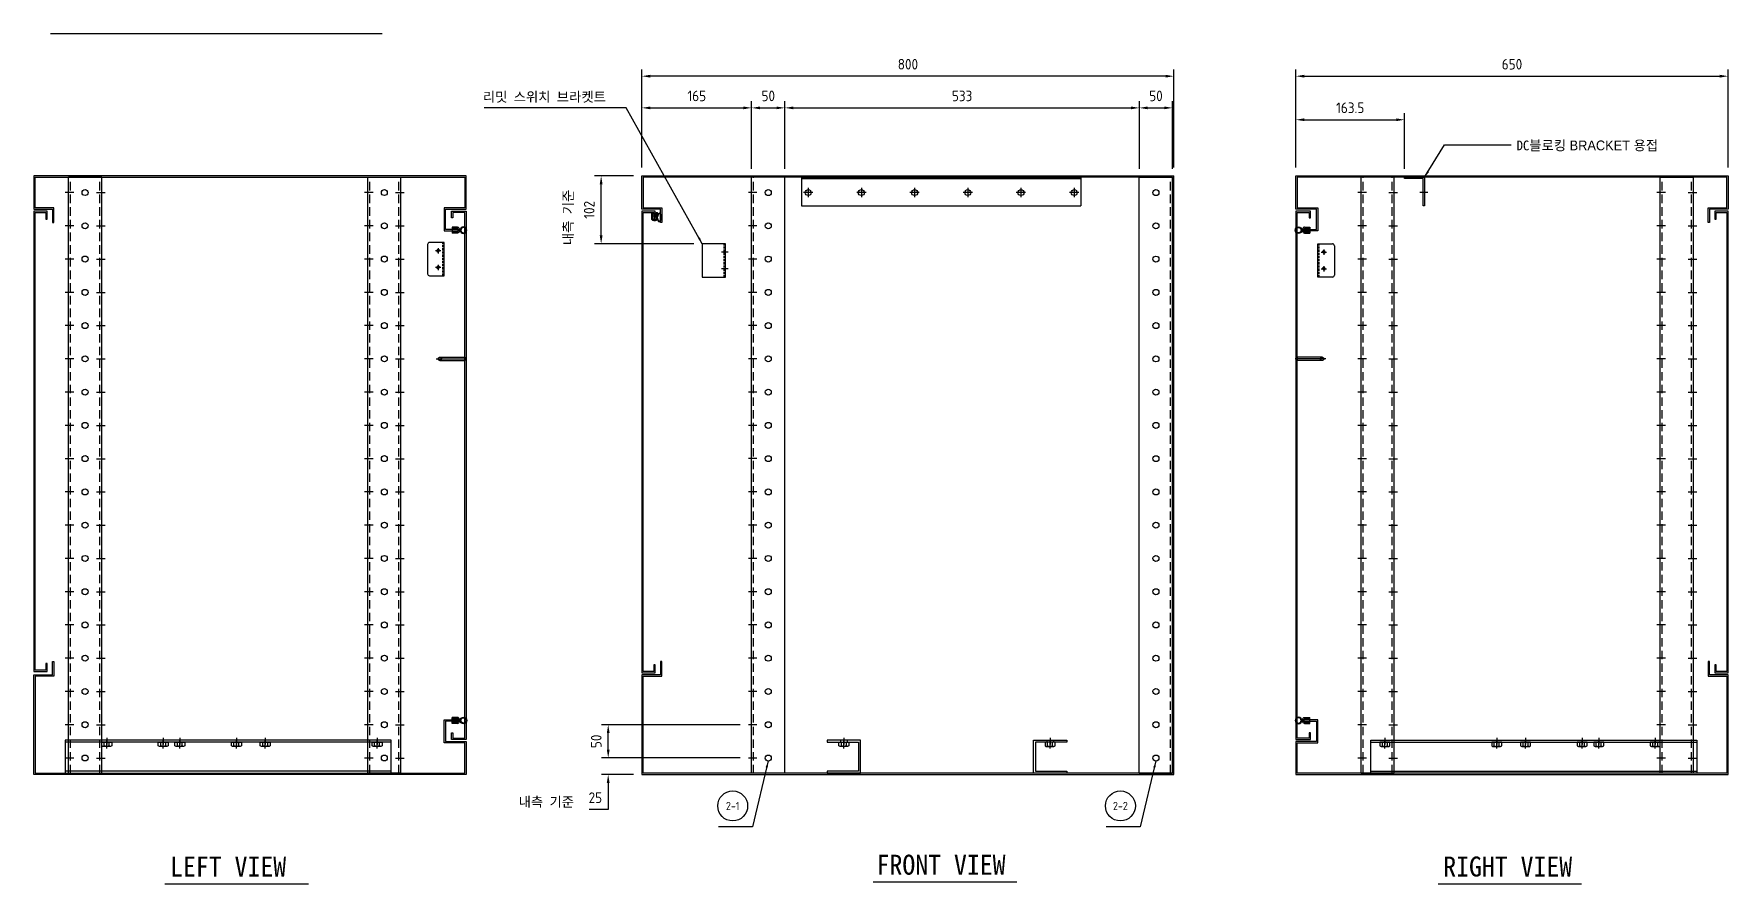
# Model space of a CAD drawing. Header units: millimetres. Extents: x 24815 to 37207, y -9299 to 5469.
# Drawn here: x 30396 to 32944, y 846 to 2124 of the extents above; entities that cross this region are included whole.
import ezdxf
from ezdxf.enums import TextEntityAlignment as Align

# ---------------------------------------------------------------- set-up
doc = ezdxf.new("R2010")
doc.units = ezdxf.units.MM
for name, pattern in [('CENTER', [50.8, 31.75, -6.35, 6.35, -6.35]), ('CENTERX2', [101.6, 63.5, -12.7, 12.7, -12.7]), ('HIDDEN', [9.525, 6.35, -3.175]), ('HIDDEN2', [4.7625, 3.175, -1.5875]), ('HIDDENX2', [19.05, 12.7, -6.35])]:
    doc.linetypes.add(name, pattern=pattern)
for name, color, linetype in [('3', 3, 'Continuous'), ('______', 7, 'Continuous'), ('CENTER', 1, 'CENTER'), ('H', 2, 'HIDDEN'), ('HIDDEN', 2, 'HIDDEN')]:
    doc.layers.add(name, color=color, linetype=linetype)
doc.layers.add('외형선', color=3, linetype='Continuous', lineweight=30)
doc.styles.add('HAN', font='')
doc.styles.get("Standard").update_dxf_attribs({"font": 'ISOCP.SHX', "bigfont": 'WHGTXT.SHX'})
doc.styles.get('HAN').set_extended_font_data('GulimChe')
doc.dimstyles.new('PS-4', dxfattribs={"dimscale": 4, "dimtxt": 3.2, "dimasz": 2.5, "dimexe": 2, "dimexo": 2.5, "dimgap": 2, "dimtad": 1, "dimtoh": 1, "dimrnd": 0.05, "dimzin": 12, "dimdsep": 46, "dimtxsty": 'Standard', "dimcen": 0, "dimclrt": 2, "dimazin": 3, "dimtfac": 1, "dimtofl": 0, "dimtmove": 0, "dimatfit": 3, "dimfxl": 0, "dimtolj": 1, "dimtzin": 0, "dimarcsym": 0})
doc.dimstyles.new('PS-5', dxfattribs={"dimscale": 5, "dimtxt": 3.2, "dimasz": 2.5, "dimexe": 2, "dimexo": 2.5, "dimgap": 2, "dimtad": 1, "dimtoh": 1, "dimrnd": 0.05, "dimzin": 12, "dimdsep": 46, "dimtxsty": 'Standard', "dimcen": 0, "dimclrt": 2, "dimazin": 3, "dimtfac": 1, "dimtofl": 0, "dimtmove": 0, "dimatfit": 3, "dimfxl": 0, "dimtolj": 1, "dimtzin": 0, "dimarcsym": 0})

# ---------------------------------------------------------------- blocks, each defined once
blk = doc.blocks.new('234567890oplkjhgijsdertyuioll')
at = {"color": 140}
for p, q in [((-17498, 8543.3), (-17498, 9439.3)), ((-17448, 9439.3), (-17498, 9439.3)), ((-17448, 8543.3), (-17448, 9439.3)), ((-17448, 8543.3), (-17498, 8543.3))]:
    blk.add_line(p, q, dxfattribs=at)
at = {"color": 1}
for p, q in [((-17490, 9416.3), (-17503, 9416.3)), ((-17490, 9366.3), (-17503, 9366.3)), ((-17490, 9316.3), (-17503, 9316.3)), ((-17490, 9266.3), (-17503, 9266.3)), ((-17490, 9216.3), (-17503, 9216.3)), ((-17490, 9166.3), (-17503, 9166.3)), ((-17490, 9116.3), (-17503, 9116.3)), ((-17490, 9066.3), (-17503, 9066.3)), ((-17490, 9016.3), (-17503, 9016.3)), ((-17490, 8966.3), (-17503, 8966.3)), ((-17490, 8916.3), (-17503, 8916.3)), ((-17490, 8866.3), (-17503, 8866.3)), ((-17490, 8816.3), (-17503, 8816.3)), ((-17490, 8766.3), (-17503, 8766.3)), ((-17490, 8716.3), (-17503, 8716.3)), ((-17490, 8666.3), (-17503, 8666.3)), ((-17490, 8616.3), (-17503, 8616.3)), ((-17490, 8566.3), (-17503, 8566.3))]:
    blk.add_line(p, q, dxfattribs=at)
at = {"color": 140}
for centre in [(-17473, 9416.3), (-17473, 9366.3), (-17473, 9316.3), (-17473, 9266.3), (-17473, 9216.3), (-17473, 9166.3), (-17473, 9116.3), (-17473, 9066.3), (-17473, 9016.3), (-17473, 8966.3), (-17473, 8916.3), (-17473, 8866.3), (-17473, 8816.3), (-17473, 8766.3), (-17473, 8716.3), (-17473, 8666.3), (-17473, 8616.3), (-17473, 8566.3)]:
    blk.add_circle(centre, 4.5, dxfattribs=at)
at = {"layer": 'HIDDEN', "color": 2, "linetype": 'HIDDENX2'}
blk.add_line((-17495, 8543.3), (-17495, 9439.3), dxfattribs=at)
blk = doc.blocks.new('645ytrhegnhy6yjmjuuyyjmhyhh')
at = {"color": 140}
for p, q in [((-12560.4, 14958.5), (-12510.4, 14958.5)), ((-12560.4, 14062.5), (-12560.4, 14958.5)), ((-12510.4, 14062.5), (-12510.4, 14958.5)), ((-12560.4, 14062.5), (-12510.4, 14062.5))]:
    blk.add_line(p, q, dxfattribs=at)
for centre in [(-12535.4, 14935.5), (-12535.4, 14885.5), (-12535.4, 14835.5), (-12535.4, 14785.5), (-12535.4, 14735.5), (-12535.4, 14685.5), (-12535.4, 14635.5), (-12535.4, 14585.5), (-12535.4, 14535.5), (-12535.4, 14485.5), (-12535.4, 14435.5), (-12535.4, 14385.5), (-12535.4, 14335.5), (-12535.4, 14285.5), (-12535.4, 14235.5), (-12535.4, 14185.5), (-12535.4, 14135.5), (-12535.4, 14085.5)]:
    blk.add_circle(centre, 4.5, dxfattribs=at)
at = {"layer": 'HIDDEN', "color": 2, "linetype": 'HIDDENX2'}
blk.add_line((-12513.4, 14062.5), (-12513.4, 14958.5), dxfattribs=at)
blk = doc.blocks.new('756ETAFSDFF')
at = {"color": 4}
for p, q in [((12826.8, 11655.5), (13246.8, 11655.5)), ((12826.8, 11655.5), (12826.8, 11612.5)), ((12826.8, 11653.5), (13246.8, 11653.5)), ((13246.8, 11655.5), (13246.8, 11612.5)), ((12826.8, 11612.5), (13246.8, 11612.5))]:
    blk.add_line(p, q, dxfattribs=at)
for centre in [(12836.8, 11632.5), (12916.8, 11632.5), (12996.8, 11632.5), (13076.8, 11632.5), (13156.8, 11632.5), (13236.8, 11632.5)]:
    blk.add_circle(centre, 4.5, dxfattribs=at)
at = {"layer": 'CENTER', "ltscale": 3}
for p, q in [((12843.8, 11632.5), (12829.8, 11632.5)), ((12836.8, 11639.5), (12836.8, 11625.5)), ((12923.8, 11632.5), (12909.8, 11632.5)), ((12916.8, 11639.5), (12916.8, 11625.5)), ((13003.8, 11632.5), (12989.8, 11632.5)), ((12996.8, 11639.5), (12996.8, 11625.5)), ((13083.8, 11632.5), (13069.8, 11632.5)), ((13076.8, 11639.5), (13076.8, 11625.5)), ((13163.8, 11632.5), (13149.8, 11632.5)), ((13156.8, 11639.5), (13156.8, 11625.5)), ((13243.8, 11632.5), (13229.8, 11632.5)), ((13236.8, 11639.5), (13236.8, 11625.5))]:
    blk.add_line(p, q, dxfattribs=at)
blk = doc.blocks.new('door packing')
at = {"lineweight": 15}
for p, q in [((-4, -2.9), (-2, 0.6)), ((-3, 6.1), (-3, 7.1)), ((9.5, 7.1), (-3, 7.1)), ((9.2, 6.1), (-3, 6.1)), ((-2.9, -2.9), (-1.1, 0.2)), ((-2.3, 6.1), (0.3, 1.6)), ((-2, 0.6), (-1.1, 0.2)), ((-0.7, -2.9), (1.3, 0.6)), ((-0.6, 5.1), (1.2, 2.1)), ((2.2, 5.1), (-0.6, 5.1)), ((0.3, 1.6), (1.2, 2.1)), ((0.4, -2.9), (2.2, 0.2)), ((1.3, 0.6), (2.2, 0.2)), ((2.2, 5.1), (4.3, 1.6)), ((3.2, -2.9), (5.3, 0.6)), ((8.9, 5.1), (3.4, 5.1)), ((3.4, 5.1), (5.2, 2.1)), ((4.3, 1.6), (5.2, 2.1)), ((4.4, -2.9), (6.2, 0.2)), ((5.3, 0.6), (6.2, 0.2)), ((-4, -4.9), (-4, -2.9)), ((-4, -3.9), (9.2, -3.9)), ((-4, -4.9), (3.5, -4.9)), ((-2.9, -2.9), (-0.7, -2.9)), ((0.4, -2.9), (3.2, -2.9)), ((4.4, -2.9), (8.9, -2.9)), ((4.7, -5.7), (4.7, -4.9)), ((4.7, -4.9), (7.7, -4.9)), ((7.7, -5.7), (7.7, -4.9))]:
    blk.add_line(p, q, dxfattribs=at)
for radius, start, end in [(4.89, 305.1629, 54.8371), (5.89, 301.9527, 58.0473), (6.89, 298.5556, 60.5129)]:
    blk.add_arc((6.1, 1.1), radius, start, end, dxfattribs=at)
blk.add_ellipse((6.2, -8.4), major_axis=(9.04, 0), ratio=0.408407, start_param=1.879377, end_param=7.500112, dxfattribs=at)
blk.add_open_spline([(4.7, -5.7), (3, -5.9), (2.4, -6), (1.1, -6.3), (0.4, -6.6), (-0.7, -7.1), (-1.1, -7.4), (-1.5, -7.8), (-1.6, -7.9), (-1.8, -8.2), (-1.8, -8.2), (-1.8, -8.4), (-1.8, -8.5), (-1.7, -8.7), (-1.6, -8.8), (-1.4, -9.1), (-1.2, -9.3), (-0.7, -9.6), (-0.4, -9.8), (0.6, -10.2), (1.6, -10.5), (3.6, -10.9), (4.8, -11), (7.1, -11.1), (8.3, -11), (10.5, -10.6), (11.5, -10.4), (12.8, -9.8), (13.2, -9.6), (13.8, -9.2), (14, -9), (14.2, -8.7), (14.2, -8.6), (14.3, -8.4), (14.3, -8.4), (14.3, -8.2), (14.2, -8.1), (14.1, -7.9), (14, -7.8), (13.7, -7.5), (13.5, -7.3), (12.8, -6.9), (12.1, -6.6), (10.7, -6.2), (10, -6), (7.7, -5.7)], degree=3, knots=[1.879642, 1.879642, 1.879642, 1.879642, 2.103892, 2.103892, 2.418206, 2.418206, 2.73252, 2.73252, 2.921833, 2.921833, 3.111145, 3.111145, 3.300458, 3.300458, 3.489771, 3.489771, 3.679083, 3.679083, 3.868396, 3.868396, 4.275468, 4.275468, 4.68254, 4.68254, 5.089613, 5.089613, 5.496685, 5.496685, 5.768967, 5.768967, 5.987304, 5.987304, 6.163545, 6.163545, 6.339787, 6.339787, 6.516028, 6.516028, 6.692269, 6.692269, 6.86851, 6.86851, 7.222367, 7.222367, 7.500112, 7.500112, 7.500112, 7.500112], dxfattribs=at)
at = {"layer": 'CENTER', "lineweight": 15}
blk.add_line((13, 1.1), (-2, 1.1), dxfattribs=at)
blk = doc.blocks.new('64tweeffddsfasdf')
at = {"layer": '3'}
for p, q in [((-17307.2, 9391.3), (-17307.2, 9441.3)), ((-17307.2, 9441.3), (-16507.2, 9441.3)), ((-16509.2, 9439.3), (-17305.2, 9439.3)), ((-17305.2, 9439.3), (-17305.2, 9393.3)), ((-16509.2, 9439.3), (-16509.2, 8543.3)), ((-16507.2, 8541.3), (-16507.2, 9441.3)), ((-17279.2, 9391.3), (-17307.2, 9391.3)), ((-17305.2, 9393.3), (-17277.2, 9393.3)), ((-17279.2, 9371.3), (-17279.2, 9391.3)), ((-17277.2, 9393.3), (-17277.2, 9371.3)), ((-17277.2, 9371.3), (-17279.2, 9371.3)), ((-17279.2, 8691.3), (-17307.2, 8691.3)), ((-17307.2, 8691.3), (-17307.2, 8541.3)), ((-17305.2, 8543.3), (-17305.2, 8689.3)), ((-17305.2, 8689.3), (-17277.2, 8689.3)), ((-17279.2, 8711.3), (-17279.2, 8691.3)), ((-17277.2, 8711.3), (-17279.2, 8711.3)), ((-17277.2, 8689.3), (-17277.2, 8711.3)), ((-17307.2, 8541.3), (-16507.2, 8541.3)), ((-16509.2, 8543.3), (-17305.2, 8543.3))]:
    blk.add_line(p, q, dxfattribs=at)
blk = doc.blocks.new('A$C77215BD6')
for p, q in [((30.6, 37.5), (19.4, 37.5)), ((21.2, 38.1), (21.2, 44)), ((28.8, 38.1), (28.8, 44))]:
    blk.add_line(p, q)
at = {"color": 2}
for p, q in [((20, 47), (20, 44)), ((30, 47), (30, 44))]:
    blk.add_line(p, q, dxfattribs=at)
at = {"color": 1, "linetype": 'CENTERX2'}
blk.add_line((25, 50.5), (25, 40.5), dxfattribs=at)
at = {"color": 4}
blk.add_lwpolyline([(47, 44), (47, 0), (0, 0), (0, -3), (50, -3), (50, 47), (0, 47), (0, 44)], close=True, dxfattribs=at)
blk.add_lwpolyline([(32.5, 44), (32.5, 38.1, -0.309401), (28.8, 38.1, -0.154701), (21.2, 38.1, -0.309401), (17.5, 38.1), (17.5, 44), (32.5, 44)], format="xyb")
at = {"layer": 'CENTER'}
blk.add_line((25, 34.5), (25, 47), dxfattribs=at)
blk = doc.blocks.new('*D201')
at = {"color": 0, "lineweight": -2}
for p, q in [((31260.1, 1048), (31260.1, 1060.5)), ((31458.3, 1035.5), (31250.1, 1035.5)), ((31298.3, 1010.5), (31250.1, 1010.5)), ((31260.1, 998), (31260.1, 957.8)), ((31260.1, 957.8), (31231.4, 957.8))]:
    blk.add_line(p, q, dxfattribs=at)
at = {"color": 0}
for points in [[(31258, 1048), (31262.2, 1048), (31260.1, 1035.5)], [(31258, 998), (31262.2, 998), (31260.1, 1010.5)]]:
    blk.add_solid(points, dxfattribs=at)
at = {"layer": 'Defpoints', "color": 0}
for p in [(31470.8, 1035.5), (31260.1, 1010.5), (31310.8, 1010.5)]:
    blk.add_point(p, dxfattribs=at)
at = {"color": 2, "insert": (31240.8, 975.8), "char_height": 16, "attachment_point": 5}
blk.add_mtext('\\A1;25', dxfattribs=at)
blk = doc.blocks.new('*D202')
at = {"color": 0, "lineweight": -2}
for p, q in [((31458.3, 1085.5), (31250.1, 1085.5)), ((31260.1, 1048), (31260.1, 1073)), ((31458.3, 1035.5), (31250.1, 1035.5))]:
    blk.add_line(p, q, dxfattribs=at)
at = {"color": 0}
for points in [[(31258, 1073), (31262.2, 1073), (31260.1, 1085.5)], [(31258, 1048), (31262.2, 1048), (31260.1, 1035.5)]]:
    blk.add_solid(points, dxfattribs=at)
at = {"layer": 'Defpoints', "color": 0}
for p in [(31260.1, 1085.5), (31470.8, 1085.5), (31470.8, 1035.5)]:
    blk.add_point(p, dxfattribs=at)
at = {"color": 2, "insert": (31242.1, 1060.5), "char_height": 16, "attachment_point": 5, "rotation": 90}
blk.add_mtext('\\A1;50', dxfattribs=at)
blk = doc.blocks.new('*D203')
at = {"color": 0, "lineweight": -2}
for p, q in [((31310.8, 1923), (31310.8, 2070.4)), ((32110.8, 1923), (32110.8, 2070.4)), ((32098.3, 2060.4), (31323.3, 2060.4))]:
    blk.add_line(p, q, dxfattribs=at)
at = {"color": 0}
for points in [[(31323.3, 2062.5), (31323.3, 2058.3), (31310.8, 2060.4)], [(32098.3, 2062.5), (32098.3, 2058.3), (32110.8, 2060.4)]]:
    blk.add_solid(points, dxfattribs=at)
at = {"layer": 'Defpoints', "color": 0}
for p in [(31310.8, 2060.4), (31310.8, 1910.5), (32110.8, 1910.5)]:
    blk.add_point(p, dxfattribs=at)
at = {"color": 2, "insert": (31710.8, 2078.4), "char_height": 16, "attachment_point": 5}
blk.add_mtext('\\A1;800', dxfattribs=at)
blk = doc.blocks.new('*D204')
at = {"color": 0, "lineweight": -2}
for p, q in [((31525.8, 1921), (31525.8, 2022.8)), ((31538.3, 2012.8), (32046.3, 2012.8)), ((32058.8, 1921), (32058.8, 2022.8))]:
    blk.add_line(p, q, dxfattribs=at)
at = {"color": 0}
for points in [[(31538.3, 2014.8), (31538.3, 2010.7), (31525.8, 2012.8)], [(32046.3, 2014.8), (32046.3, 2010.7), (32058.8, 2012.8)]]:
    blk.add_solid(points, dxfattribs=at)
at = {"layer": 'Defpoints', "color": 0}
for p in [(32058.8, 2012.8), (31525.8, 1908.5), (32058.8, 1908.5)]:
    blk.add_point(p, dxfattribs=at)
at = {"color": 2, "insert": (31792.3, 2030.8), "char_height": 16, "attachment_point": 5}
blk.add_mtext('\\A1;533', dxfattribs=at)
blk = doc.blocks.new('*D205')
at = {"color": 0, "lineweight": -2}
for p, q in [((31310.8, 1923), (31310.8, 2022.8)), ((31323.3, 2012.8), (31463.3, 2012.8)), ((31475.8, 1921), (31475.8, 2022.8))]:
    blk.add_line(p, q, dxfattribs=at)
at = {"color": 0}
for points in [[(31323.3, 2014.8), (31323.3, 2010.7), (31310.8, 2012.8)], [(31463.3, 2014.8), (31463.3, 2010.7), (31475.8, 2012.8)]]:
    blk.add_solid(points, dxfattribs=at)
at = {"layer": 'Defpoints', "color": 0}
for p in [(31475.8, 2012.8), (31310.8, 1910.5), (31475.8, 1908.5)]:
    blk.add_point(p, dxfattribs=at)
at = {"color": 2, "insert": (31393.3, 2030.8), "char_height": 16, "attachment_point": 5}
blk.add_mtext('\\A1;165', dxfattribs=at)
blk = doc.blocks.new('*D206')
at = {"color": 0, "lineweight": -2}
for p, q in [((32058.8, 1921), (32058.8, 2022.8)), ((32071.3, 2012.8), (32096.3, 2012.8)), ((32108.8, 1921), (32108.8, 2022.8))]:
    blk.add_line(p, q, dxfattribs=at)
at = {"color": 0}
for points in [[(32071.3, 2014.8), (32071.3, 2010.7), (32058.8, 2012.8)], [(32096.3, 2014.8), (32096.3, 2010.7), (32108.8, 2012.8)]]:
    blk.add_solid(points, dxfattribs=at)
at = {"layer": 'Defpoints', "color": 0}
for p in [(32108.8, 2012.8), (32058.8, 1908.5), (32108.8, 1908.5)]:
    blk.add_point(p, dxfattribs=at)
at = {"color": 2, "insert": (32083.8, 2030.8), "char_height": 16, "attachment_point": 5}
blk.add_mtext('\\A1;50', dxfattribs=at)
blk = doc.blocks.new('*D207')
at = {"color": 0, "lineweight": -2}
for p, q in [((31475.8, 1921), (31475.8, 2022.8)), ((31488.3, 2012.8), (31513.3, 2012.8)), ((31525.8, 1921), (31525.8, 2022.8))]:
    blk.add_line(p, q, dxfattribs=at)
at = {"color": 0}
for points in [[(31488.3, 2014.8), (31488.3, 2010.7), (31475.8, 2012.8)], [(31513.3, 2014.8), (31513.3, 2010.7), (31525.8, 2012.8)]]:
    blk.add_solid(points, dxfattribs=at)
at = {"layer": 'Defpoints', "color": 0}
for p in [(31525.8, 2012.8), (31475.8, 1908.5), (31525.8, 1908.5)]:
    blk.add_point(p, dxfattribs=at)
at = {"color": 2, "insert": (31500.8, 2030.8), "char_height": 16, "attachment_point": 5}
blk.add_mtext('\\A1;50', dxfattribs=at)
blk = doc.blocks.new('*D208')
at = {"color": 0, "lineweight": -2}
for p, q in [((31298.3, 1910.5), (31239.5, 1910.5)), ((31249.5, 1821), (31249.5, 1898)), ((31389, 1808.5), (31239.5, 1808.5))]:
    blk.add_line(p, q, dxfattribs=at)
at = {"color": 0}
for points in [[(31247.4, 1898), (31251.6, 1898), (31249.5, 1910.5)], [(31247.4, 1821), (31251.6, 1821), (31249.5, 1808.5)]]:
    blk.add_solid(points, dxfattribs=at)
at = {"layer": 'Defpoints', "color": 0}
for p in [(31249.5, 1910.5), (31310.8, 1910.5), (31401.5, 1808.5)]:
    blk.add_point(p, dxfattribs=at)
at = {"color": 2, "insert": (31231.5, 1859.5), "char_height": 16, "attachment_point": 5, "rotation": 90}
blk.add_mtext('\\A1;102', dxfattribs=at)
blk = doc.blocks.new('A$C4EED5EFA')
at = {"color": 1}
for p, q in [((-35, 25), (-35, -25)), ((0, 25), (-35, 25)), ((0, -25), (0, 25)), ((-35, -25), (0, -25))]:
    blk.add_line(p, q, dxfattribs=at)
at = {"color": 1, "linetype": 'CENTER', "ltscale": 3}
for p, q in [((4, 12.5), (-6, 12.5)), ((4, -12.5), (-6, -12.5))]:
    blk.add_line(p, q, dxfattribs=at)
at = {"color": 2, "linetype": 'HIDDEN2'}
blk.add_line((-2, -25), (-2, 25), dxfattribs=at)
blk = doc.blocks.new('87erfasdfasdfasdfasdfsdaf')
at = {"color": 140}
for p, q in [((-12215.3, 14062.5), (-12215.3, 14958.5)), ((-12165.3, 14958.5), (-12215.3, 14958.5)), ((-12165.3, 14062.5), (-12165.3, 14958.5)), ((-12215.3, 14062.5), (-12165.3, 14062.5))]:
    blk.add_line(p, q, dxfattribs=at)
at = {"color": 2, "linetype": 'HIDDENX2'}
for p, q in [((-12212.3, 14062.5), (-12212.3, 14958.5)), ((-12168.3, 14062.5), (-12168.3, 14958.5))]:
    blk.add_line(p, q, dxfattribs=at)
at = {"color": 1}
for p, q in [((-12207.3, 14935.5), (-12220.3, 14935.5)), ((-12173.3, 14935.5), (-12160.3, 14935.5)), ((-12207.3, 14885.5), (-12220.3, 14885.5)), ((-12173.3, 14885.5), (-12160.3, 14885.5)), ((-12207.3, 14835.5), (-12220.3, 14835.5)), ((-12173.3, 14835.5), (-12160.3, 14835.5)), ((-12207.3, 14785.5), (-12220.3, 14785.5)), ((-12173.3, 14785.5), (-12160.3, 14785.5)), ((-12207.3, 14735.5), (-12220.3, 14735.5)), ((-12173.3, 14735.5), (-12160.3, 14735.5)), ((-12207.3, 14685.5), (-12220.3, 14685.5)), ((-12173.3, 14685.5), (-12160.3, 14685.5)), ((-12207.3, 14635.5), (-12220.3, 14635.5)), ((-12173.3, 14635.5), (-12160.3, 14635.5)), ((-12207.3, 14585.5), (-12220.3, 14585.5)), ((-12173.3, 14585.5), (-12160.3, 14585.5)), ((-12207.3, 14535.5), (-12220.3, 14535.5)), ((-12173.3, 14535.5), (-12160.3, 14535.5)), ((-12207.3, 14485.5), (-12220.3, 14485.5)), ((-12173.3, 14485.5), (-12160.3, 14485.5)), ((-12207.3, 14435.5), (-12220.3, 14435.5)), ((-12173.3, 14435.5), (-12160.3, 14435.5)), ((-12207.3, 14385.5), (-12220.3, 14385.5)), ((-12173.3, 14385.5), (-12160.3, 14385.5)), ((-12207.3, 14335.5), (-12220.3, 14335.5)), ((-12173.3, 14335.5), (-12160.3, 14335.5)), ((-12207.3, 14285.5), (-12220.3, 14285.5)), ((-12173.3, 14285.5), (-12160.3, 14285.5)), ((-12207.3, 14235.5), (-12220.3, 14235.5)), ((-12173.3, 14235.5), (-12160.3, 14235.5)), ((-12207.3, 14185.5), (-12220.3, 14185.5)), ((-12173.3, 14185.5), (-12160.3, 14185.5)), ((-12207.3, 14135.5), (-12220.3, 14135.5)), ((-12173.3, 14135.5), (-12160.3, 14135.5)), ((-12207.3, 14085.5), (-12220.3, 14085.5)), ((-12173.3, 14085.5), (-12160.3, 14085.5))]:
    blk.add_line(p, q, dxfattribs=at)
blk = doc.blocks.new('56TERFDASDFSD')
at = {"color": 4}
for p, q in [((29592, 11655.8), (29622, 11655.8)), ((29592, 11653.8), (29592, 11655.8)), ((29620, 11653.8), (29592, 11653.8)), ((29620, 11612.8), (29620, 11653.8)), ((29622, 11655.8), (29622, 11612.8)), ((29622, 11612.8), (29620, 11612.8))]:
    blk.add_line(p, q, dxfattribs=at)
at = {"layer": 'CENTER', "ltscale": 3}
blk.add_line((29627, 11632.8), (29615, 11632.8), dxfattribs=at)
blk = doc.blocks.new('756erafsdfadsfadsfasdf')
at = {"color": 4}
for p, q in [((20879.7, 8164), (20389.7, 8164)), ((20879.7, 8120), (20389.7, 8120))]:
    blk.add_line(p, q, dxfattribs=at)
for p, q in [((20457.8, 8157.5), (20446.5, 8157.5)), ((20448.4, 8158.1), (20448.4, 8164)), ((20455.9, 8158.1), (20455.9, 8164)), ((20542.8, 8157.5), (20531.5, 8157.5)), ((20533.4, 8158.1), (20533.4, 8164)), ((20540.9, 8158.1), (20540.9, 8164)), ((20567.8, 8157.5), (20556.5, 8157.5)), ((20558.4, 8158.1), (20558.4, 8164)), ((20565.9, 8158.1), (20565.9, 8164)), ((20652.8, 8157.5), (20641.5, 8157.5)), ((20643.4, 8158.1), (20643.4, 8164)), ((20650.9, 8158.1), (20650.9, 8164)), ((20696.3, 8157.5), (20685, 8157.5)), ((20686.9, 8158.1), (20686.9, 8164)), ((20694.4, 8158.1), (20694.4, 8164)), ((20864.3, 8157.5), (20853, 8157.5)), ((20854.9, 8158.1), (20854.9, 8164)), ((20862.4, 8158.1), (20862.4, 8164))]:
    blk.add_line(p, q)
at = {"color": 1, "linetype": 'CENTERX2'}
for p, q in [((20452.2, 8170.5), (20452.2, 8160.5)), ((20537.2, 8170.5), (20537.2, 8160.5)), ((20562.2, 8170.5), (20562.2, 8160.5)), ((20647.2, 8170.5), (20647.2, 8160.5)), ((20690.7, 8170.5), (20690.7, 8160.5)), ((20858.7, 8170.5), (20858.7, 8160.5))]:
    blk.add_line(p, q, dxfattribs=at)
at = {"color": 4}
blk.add_lwpolyline([(20879.7, 8167), (20389.7, 8167), (20389.7, 8117), (20879.7, 8117)], close=True, dxfattribs=at)
for points in [[(20459.7, 8164), (20459.7, 8158.1, -0.309401), (20455.9, 8158.1, -0.154701), (20448.4, 8158.1, -0.309401), (20444.7, 8158.1), (20444.7, 8164), (20459.7, 8164)], [(20544.7, 8164), (20544.7, 8158.1, -0.309401), (20540.9, 8158.1, -0.154701), (20533.4, 8158.1, -0.309401), (20529.7, 8158.1), (20529.7, 8164), (20544.7, 8164)], [(20569.7, 8164), (20569.7, 8158.1, -0.309401), (20565.9, 8158.1, -0.154701), (20558.4, 8158.1, -0.309401), (20554.7, 8158.1), (20554.7, 8164), (20569.7, 8164)], [(20654.7, 8164), (20654.7, 8158.1, -0.309401), (20650.9, 8158.1, -0.154701), (20643.4, 8158.1, -0.309401), (20639.7, 8158.1), (20639.7, 8164), (20654.7, 8164)], [(20698.2, 8164), (20698.2, 8158.1, -0.309401), (20694.4, 8158.1, -0.154701), (20686.9, 8158.1, -0.309401), (20683.2, 8158.1), (20683.2, 8164), (20698.2, 8164)], [(20866.2, 8164), (20866.2, 8158.1, -0.309401), (20862.4, 8158.1, -0.154701), (20854.9, 8158.1, -0.309401), (20851.2, 8158.1), (20851.2, 8164), (20866.2, 8164)]]:
    blk.add_lwpolyline(points, format="xyb")
at = {"layer": 'CENTER'}
for p, q in [((20452.2, 8154.5), (20452.2, 8167)), ((20537.2, 8154.5), (20537.2, 8167)), ((20562.2, 8154.5), (20562.2, 8167)), ((20647.2, 8154.5), (20647.2, 8167)), ((20690.7, 8154.5), (20690.7, 8167)), ((20858.7, 8154.5), (20858.7, 8167))]:
    blk.add_line(p, q, dxfattribs=at)
blk = doc.blocks.new('*D209')
at = {"color": 0, "lineweight": -2}
for p, q in [((32294.2, 1923), (32294.2, 2070.4)), ((32944.2, 1923), (32944.2, 2070.4)), ((32306.7, 2060.4), (32931.7, 2060.4))]:
    blk.add_line(p, q, dxfattribs=at)
at = {"color": 0}
for points in [[(32306.7, 2062.5), (32306.7, 2058.3), (32294.2, 2060.4)], [(32931.7, 2062.5), (32931.7, 2058.3), (32944.2, 2060.4)]]:
    blk.add_solid(points, dxfattribs=at)
at = {"layer": 'Defpoints', "color": 0}
for p in [(32944.2, 2060.4), (32294.2, 1910.5), (32944.2, 1910.5)]:
    blk.add_point(p, dxfattribs=at)
at = {"color": 2, "insert": (32619.2, 2078.4), "char_height": 16, "attachment_point": 5}
blk.add_mtext('\\A1;650', dxfattribs=at)
blk = doc.blocks.new('*D210')
at = {"color": 0, "lineweight": -2}
for p, q in [((32294.2, 1923), (32294.2, 2004.9)), ((32306.7, 1994.9), (32445.2, 1994.9)), ((32457.7, 1921), (32457.7, 2004.9))]:
    blk.add_line(p, q, dxfattribs=at)
at = {"color": 0}
for points in [[(32306.7, 1997), (32306.7, 1992.9), (32294.2, 1994.9)], [(32445.2, 1997), (32445.2, 1992.9), (32457.7, 1994.9)]]:
    blk.add_solid(points, dxfattribs=at)
at = {"layer": 'Defpoints', "color": 0}
for p in [(32457.7, 1994.9), (32294.2, 1910.5), (32457.7, 1908.5)]:
    blk.add_point(p, dxfattribs=at)
at = {"color": 2, "insert": (32375.9, 2012.9), "char_height": 16, "attachment_point": 5}
blk.add_mtext('\\A1;163.5', dxfattribs=at)
blk = doc.blocks.new('ASDHREWHREJJJ')
for p, q in [((14485.9, -8471.1), (14485.9, -8479.1)), ((14494.9, -8479.1), (14485.9, -8479.1)), ((14487.9, -8471.1), (14487.9, -8479.1)), ((14491.9, -8468.1), (14488.9, -8468.1)), ((14491.9, -8470.1), (14488.9, -8470.1)), ((14489.9, -8467), (14489.9, -8468.1)), ((14490.9, -8467), (14490.9, -8468.1)), ((14492.9, -8471.1), (14492.9, -8479.1)), ((14494.9, -8471.1), (14494.9, -8479.1))]:
    blk.add_line(p, q)
for radius in [5, 4]:
    blk.add_circle((14490.4, -8462.1), radius)
for centre, radius, start, end in [((14488.9, -8471.1), 3, 90, 180), ((14488.9, -8471.1), 1, 90, 180), ((14491.9, -8471.1), 3, 0, 90), ((14491.9, -8471.1), 1, 0, 90)]:
    blk.add_arc(centre, radius, start, end)
blk = doc.blocks.new('qaeF')
at = {"color": 1}
for p, q in [((-15359.7, -13872), (-15359.7, -13916)), ((-15334.7, -13869), (-15356.7, -13869)), ((-15334.7, -13919), (-15334.7, -13869)), ((-15356.7, -13919), (-15334.7, -13919))]:
    blk.add_line(p, q, dxfattribs=at)
at = {"color": 2, "linetype": 'HIDDEN2'}
blk.add_line((-15336.7, -13919), (-15336.7, -13869), dxfattribs=at)
at = {"color": 3}
for centre in [(-15343.7, -13881.5), (-15343.7, -13906.5)]:
    blk.add_circle(centre, 1.6, dxfattribs=at)
at = {"color": 1}
for centre, start, end in [((-15356.7, -13872), 90, 180), ((-15356.7, -13916), 180, 270)]:
    blk.add_arc(centre, 3, start, end, dxfattribs=at)
for centre in [(-15343.7, -13881.5), (-15343.7, -13906.5)]:
    blk.add_arc(centre, 2, 346.2842, 280.6462)
at = {"layer": 'CENTER', "linetype": 'CENTER', "ltscale": 3}
for p, q in [((-15339.6, -13881.5), (-15347.8, -13881.5)), ((-15343.7, -13877.4), (-15343.7, -13885.6)), ((-15339.6, -13906.5), (-15347.8, -13906.5)), ((-15343.7, -13902.4), (-15343.7, -13910.6))]:
    blk.add_line(p, q, dxfattribs=at)
blk = doc.blocks.new('HFFFFFF')
at = {"color": 1}
for p, q in [((-14020.9, -13921), (-14020.9, -13871)), ((-14020.9, -13871), (-13998.9, -13871)), ((-13995.9, -13874), (-13995.9, -13918)), ((-13998.9, -13921), (-14020.9, -13921))]:
    blk.add_line(p, q, dxfattribs=at)
at = {"color": 2, "linetype": 'HIDDEN2'}
blk.add_line((-14018.9, -13921), (-14018.9, -13871), dxfattribs=at)
at = {"color": 3}
for centre in [(-14011.9, -13883.5), (-14011.9, -13908.5)]:
    blk.add_circle(centre, 1.6, dxfattribs=at)
for centre in [(-14011.9, -13883.5), (-14011.9, -13908.5)]:
    blk.add_arc(centre, 2, 259.3538, 193.7158)
at = {"color": 1}
for centre, start, end in [((-13998.9, -13874), 0, 90), ((-13998.9, -13918), 270, 0)]:
    blk.add_arc(centre, 3, start, end, dxfattribs=at)
at = {"layer": 'CENTER', "linetype": 'CENTER', "ltscale": 3}
for p, q in [((-14016, -13883.5), (-14007.8, -13883.5)), ((-14011.9, -13879.4), (-14011.9, -13887.6)), ((-14016, -13908.5), (-14007.8, -13908.5)), ((-14011.9, -13904.4), (-14011.9, -13912.6))]:
    blk.add_line(p, q, dxfattribs=at)

msp = doc.modelspace()

# ---------------------------------------------------------------- linework, layer by layer
for p, q in [((30920.377, 2123.987, -1453.009), (30421.273, 2123.987, -1453.009)), ((30809.487, 845.897), (30593.528, 845.897)), ((31874.646, 848.642), (31658.687, 848.642)), ((32723.956, 845.897), (32507.997, 845.897))]:
    msp.add_line(p, q)
at = {"color": 3}
for points in [[(30424.463, 1860.47), (30424.463, 1840.47), (30426.463, 1840.47), (30426.463, 1862.47), (30398.463, 1862.47), (30398.463, 1908.47), (31044.463, 1908.47), (31044.463, 1862.47), (31013.463, 1862.47), (31013.463, 1827.97), (31034.463, 1827.97), (31034.463, 1829.97), (31015.463, 1829.97), (31015.463, 1860.47), (31046.463, 1860.47), (31046.463, 1910.47), (30396.463, 1910.47), (30396.463, 1860.47)], [(32916.185, 1860.47), (32916.185, 1840.47), (32914.185, 1840.47), (32914.185, 1862.47), (32942.185, 1862.47), (32942.185, 1908.47), (32296.185, 1908.47), (32296.185, 1862.47), (32327.185, 1862.47), (32327.185, 1827.97), (32306.185, 1827.97), (32306.185, 1829.97), (32325.185, 1829.97), (32325.185, 1860.47), (32294.185, 1860.47), (32294.185, 1910.47), (32944.185, 1910.47), (32944.185, 1860.47)], [(31044.463, 1065.47), (31044.463, 1855.47), (31026.463, 1855.47), (31026.463, 1847.47), (31024.463, 1847.47), (31024.463, 1857.47), (31046.463, 1857.47), (31046.463, 1063.47), (31024.463, 1063.47), (31024.463, 1073.47), (31026.463, 1073.47), (31026.463, 1065.47)], [(32296.185, 1065.47), (32296.185, 1855.47), (32314.185, 1855.47), (32314.185, 1847.47), (32316.185, 1847.47), (32316.185, 1857.47), (32294.185, 1857.47), (32294.185, 1063.47), (32316.185, 1063.47), (32316.185, 1073.47), (32314.185, 1073.47), (32314.185, 1065.47)], [(30396.463, 1160.47), (30424.463, 1160.47), (30424.463, 1180.47), (30426.463, 1180.47), (30426.463, 1158.47), (30398.463, 1158.47), (30398.463, 1012.47), (31044.463, 1012.47), (31044.463, 1058.47), (31013.463, 1058.47), (31013.463, 1092.97), (31034.463, 1092.97), (31034.463, 1090.97), (31015.463, 1090.97), (31015.463, 1060.47), (31046.463, 1060.47), (31046.463, 1010.47), (30396.463, 1010.47)], [(32944.185, 1160.47), (32916.185, 1160.47), (32916.185, 1180.47), (32914.185, 1180.47), (32914.185, 1158.47), (32942.185, 1158.47), (32942.185, 1012.47), (32296.185, 1012.47), (32296.185, 1058.47), (32327.185, 1058.47), (32327.185, 1092.97), (32306.185, 1092.97), (32306.185, 1090.97), (32325.185, 1090.97), (32325.185, 1060.47), (32294.185, 1060.47), (32294.185, 1010.47), (32944.185, 1010.47)]]:
    msp.add_lwpolyline(points, close=True, dxfattribs=at)
at = {"color": 140}
for centre in [(30473.463, 1885.47), (30923.463, 1885.47), (30473.463, 1835.47), (30923.463, 1835.47), (30473.463, 1785.47), (30923.463, 1785.47), (30473.463, 1735.47), (30923.463, 1735.47), (30473.463, 1685.47), (30923.463, 1685.47), (30473.463, 1635.47), (30923.463, 1635.47), (30473.463, 1585.47), (30923.463, 1585.47), (30473.463, 1535.47), (30923.463, 1535.47), (30473.463, 1485.47), (30923.463, 1485.47), (30473.463, 1435.47), (30923.463, 1435.47), (30473.463, 1385.47), (30923.463, 1385.47), (30473.463, 1335.47), (30923.463, 1335.47), (30473.463, 1285.47), (30923.463, 1285.47), (30473.463, 1235.47), (30923.463, 1235.47), (30473.463, 1185.47), (30923.463, 1185.47), (30473.463, 1135.47), (30923.463, 1135.47), (30473.463, 1085.47), (30923.463, 1085.47), (30473.463, 1035.47), (30923.463, 1035.47)]:
    msp.add_circle(centre, 4.5, dxfattribs=at)
at = {"color": 1}
for centre in [(31447.298, 963.37), (32030.298, 963.37)]:
    msp.add_circle(centre, 22.5, dxfattribs=at)
at = {"layer": '3'}
for p, q in [((31044.463, 1637.97), (31044.463, 1632.97)), ((32296.185, 1637.97), (32296.185, 1632.97))]:
    msp.add_line(p, q, dxfattribs=at)
for points in [[(30416.463, 1845.47), (30416.463, 1857.47), (30396.463, 1857.47), (30396.463, 1165.47), (30416.463, 1165.47), (30416.463, 1177.47), (30414.463, 1177.47), (30414.463, 1167.47), (30398.463, 1167.47), (30398.463, 1855.47), (30414.463, 1855.47), (30414.463, 1845.47), (30416.463, 1845.47)], [(31330.781, 1845.47), (31330.781, 1857.47), (31310.781, 1857.47), (31310.781, 1163.47), (31330.781, 1163.47), (31330.781, 1175.47), (31328.781, 1175.47), (31328.781, 1165.47), (31312.781, 1165.47), (31312.781, 1855.47), (31328.781, 1855.47), (31328.781, 1845.47), (31330.781, 1845.47)]]:
    msp.add_lwpolyline(points, dxfattribs=at)
at = {"layer": 'CENTER', "ltscale": 10}
for p, q in [((31001.463, 1635.47), (31047.463, 1635.47)), ((32339.185, 1635.47), (32293.185, 1635.47))]:
    msp.add_line(p, q, dxfattribs=at)
at = {"layer": 'H', "color": 2, "ltscale": 10}
for p, q in [((31006.963, 1637.97), (31044.463, 1637.97)), ((31006.963, 1632.97), (31044.463, 1632.97)), ((32333.685, 1637.97), (32296.185, 1637.97)), ((32333.685, 1632.97), (32296.185, 1632.97))]:
    msp.add_line(p, q, dxfattribs=at)
for centre in [(31006.963, 1635.47), (32333.685, 1635.47)]:
    msp.add_circle(centre, 2.5, dxfattribs=at)
at = {"layer": '외형선', "lineweight": -3}
msp.add_lwpolyline([(32924.185, 1845.47), (32926.185, 1845.47), (32926.185, 1855.47), (32942.185, 1855.47), (32942.185, 1165.47), (32926.185, 1165.47), (32926.185, 1175.47), (32924.185, 1175.47), (32924.185, 1163.47), (32944.185, 1163.47), (32944.185, 1857.47), (32924.185, 1857.47), (32924.185, 1845.47)], dxfattribs=at)

# ---------------------------------------------------------------- block references
for name, p in [('87erfasdfasdfasdfasdfsdaf', (42663.743, -13050.061)), ('64tweeffddsfasdf', (48617.953, -7530.852)), ('234567890oplkjhgijsdertyuioll', (48973.83, -7530.852)), ('756ETAFSDFF', (18724.029, -9747.048)), ('645ytrhegnhy6yjmjuuyyjmhyhh', (44619.151, -13050.061)), ('87erfasdfasdfasdfasdfsdaf', (44607.464, -13050.061)), ('56TERFDASDFSD', (2865.65, -9747.331)), ('qaeF', (46348.117, 15679.432)), ('A$C4EED5EFA', (31436.481, 1783.47)), ('HFFFFFF', (46348.117, 15679.432))]:
    msp.add_blockref(name, p)
at = {"xscale": -1}
for p in [(18733.184, -13050.061), (20676.906, -13050.061)]:
    msp.add_blockref('87erfasdfasdfasdfasdfsdaf', p, dxfattribs=at)
at = {"lineweight": 15, "xscale": -0.75, "yscale": 0.75, "zscale": 0.75, "rotation": 90}
msp.add_blockref('door packing', (31330.643, 1852.697), dxfattribs=at)
at = {"color": 4, "xscale": -1}
for p, rotation in [((39504.535, -12661.421), 270), ((23836.113, 15582.362), 90)]:
    msp.add_blockref('ASDHREWHREJJJ', p, dxfattribs=dict(at, rotation=rotation))
at = {"color": 4}
for p, rotation in [((23836.113, -12661.421), 90.00000000000001), ((39504.535, 15582.362), 270)]:
    msp.add_blockref('ASDHREWHREJJJ', p, dxfattribs=dict(at, rotation=rotation))
at = {"layer": '______'}
msp.add_blockref('756erafsdfadsfadsfasdf', (10053.785, -7104.558), dxfattribs=at)
at = {"layer": '______', "ltscale": 10}
msp.add_blockref('A$C77215BD6', (31589.54, 1015.47), dxfattribs=at)
at = {"layer": '______', "ltscale": 10, "xscale": -1}
msp.add_blockref('A$C77215BD6', (31949.54, 1015.47), dxfattribs=at)
at = {"layer": '______', "xscale": -1}
msp.add_blockref('756erafsdfadsfadsfasdf', (53286.864, -7104.558), dxfattribs=at)

# ---------------------------------------------------------------- texts
at = {"color": 2, "style": 'HAN'}
for s, p in [('리밋 스위치 브라켓트', (31071.601, 2036.681, -2260.236)), ('내측 기준', (31125.459, 976.912, -3228.908))]:
    msp.add_text(s, height=14.7, dxfattribs=at).set_placement(p, align=Align.TOP_LEFT)
msp.add_text('내측 기준', height=14.7, rotation=90, dxfattribs=at).set_placement((31192.415, 1806.416), align=Align.TOP_LEFT)
at = {"color": 1}
for s, p in [('2-1', (31447.298, 963.37)), ('2-2', (32030.298, 963.37))]:
    msp.add_text(s, height=12.15, dxfattribs=at).set_placement(p, align=Align.MIDDLE)
at = {"color": 2, "style": 'HAN'}
for s, p in [('LEFT VIEW', (30601.308, 857.325, 968.672)), (' FRONT VIEW', (31644.323, 860.07, 968.672)), ('RIGHT VIEW', (32515.777, 857.325, 968.672))]:
    msp.add_text(s, height=30, dxfattribs=at).set_placement(p)
at = {"color": 2, "insert": (32626.167, 1963.698), "char_height": 14.7, "attachment_point": 1, "style": 'HAN'}
msp.add_mtext('DC{\\fGulim|b0|i0|c129|p50;블로킹 BRACKET 용접}', dxfattribs=at)

# ---------------------------------------------------------------- dimensions: what is measured, and where the dimension line sits
for base, p1, p2, picture, middle in [((31310.781, 2060.412), (32110.781, 1910.47), (31310.781, 1910.47), '*D203', (31710.781, 2078.412)), ((32944.185, 2060.412), (32294.185, 1910.47), (32944.185, 1910.47), '*D209', (32619.185, 2078.412)), ((31525.781, 2012.758), (31475.781, 1908.47), (31525.781, 1908.47), '*D207', (31500.781, 2030.758)), ((32058.781, 2012.758), (31525.781, 1908.47), (32058.781, 1908.47), '*D204', (31792.281, 2030.758)), ((32457.685, 1994.939), (32294.185, 1910.47), (32457.685, 1908.47), '*D210', (32375.935, 2012.939))]:
    dim = msp.add_linear_dim(base=base, p1=p1, p2=p2, dimstyle='PS-5')
    dim.commit()
    dim.dimension.update_dxf_attribs({"geometry": picture, "text_midpoint": middle})
for base, p1, p2, picture, middle in [((31475.781, 2012.758), (31310.781, 1910.47), (31475.781, 1908.47), '*D205', (31393.281, 2012.758)), ((32108.781, 2012.758), (32058.781, 1908.47), (32108.781, 1908.47), '*D206', (32083.781, 2012.758))]:
    dim = msp.add_linear_dim(base=base, p1=p1, p2=p2, dimstyle='PS-5')
    dim.commit()
    dim.dimension.update_dxf_attribs({"geometry": picture, "text_midpoint": middle, "dimtype": 160})
for base, p1, p2, picture, middle in [((31249.474, 1910.47), (31401.481, 1808.47), (31310.781, 1910.47), '*D208', (31231.472, 1859.47)), ((31260.1, 1085.47), (31470.781, 1035.47), (31470.781, 1085.47), '*D202', (31242.1, 1060.47))]:
    dim = msp.add_linear_dim(base=base, p1=p1, p2=p2, angle=90, dimstyle='PS-5')
    dim.commit()
    dim.dimension.update_dxf_attribs({"geometry": picture, "text_midpoint": middle})
dim = msp.add_linear_dim(base=(31260.1, 1010.47), p1=(31470.781, 1035.47), p2=(31310.781, 1010.47), angle=90, dimstyle='PS-5')
dim.commit()
dim.dimension.update_dxf_attribs({"geometry": '*D201', "text_midpoint": (31240.765, 957.834), "dimtype": 160})

# ---------------------------------------------------------------- leaders
msp.add_leader([(31401.481, 1808.47), (31287.218, 2012.758), (31073.699, 2012.758)], dimstyle='PS-4')
at = {"annotation_type": 0, "has_hookline": 1, "hookline_direction": 0, "text_width": 220.142}
msp.add_leader([(32487.685, 1908.47), (32517.81, 1957.298), (32618.167, 1957.298)], dimstyle='PS-4', override={"dimgap": 2, "dimtad": 0}, dxfattribs=at)
at = {"ltscale": 10}
for points in [[(31500.781, 1030.97), (31476.936, 931.94), (31425.764, 931.94)], [(32083.781, 1030.97), (32059.936, 931.94), (32008.764, 931.94)]]:
    msp.add_leader(points, dimstyle='PS-4', override={"dimgap": 2, "dimtad": 0}, dxfattribs=at)

doc.saveas('drawing.dxf')
